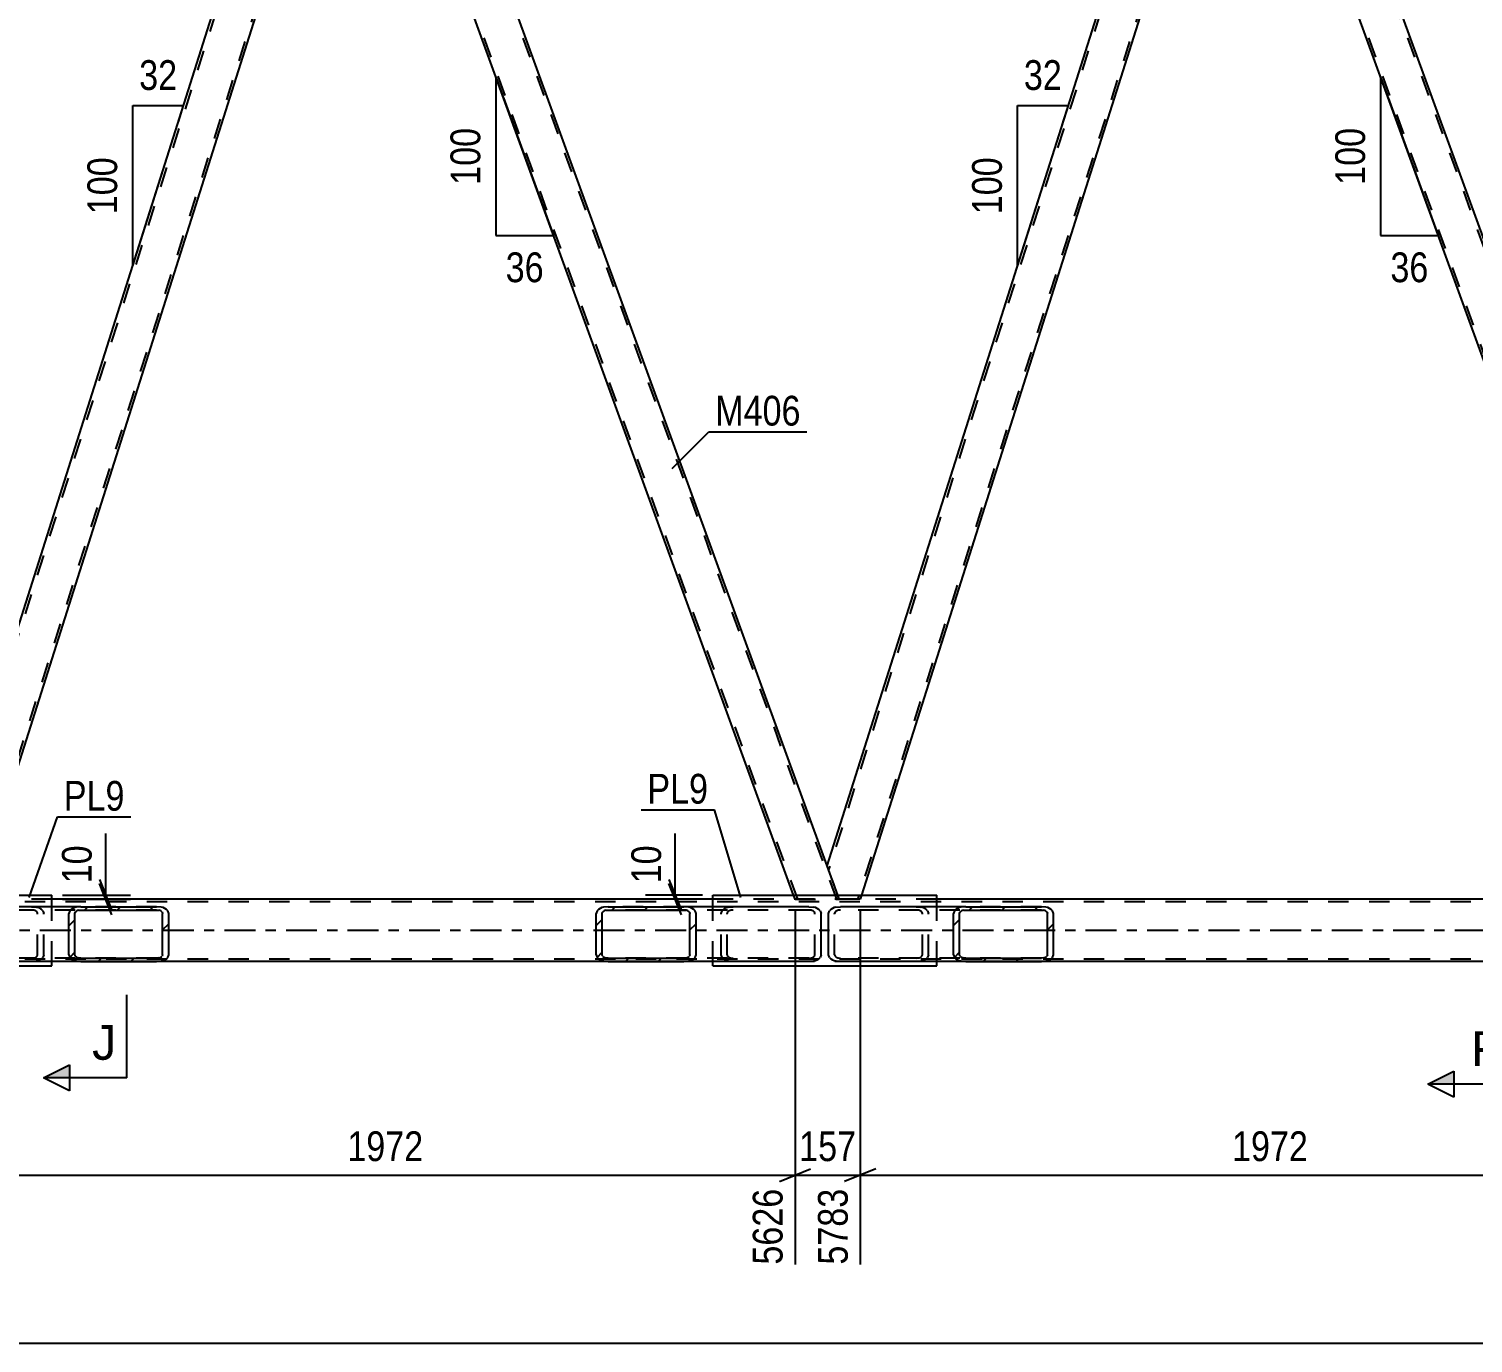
# Model space of a CAD drawing. Header units: millimetres. Extents: x -808 to 381, y -747 to 94.
# Drawn here: x -582.1 to -443.1, y -316.9 to -190.4 of the extents above; entities that cross this region are included whole.
import ezdxf

# ---------------------------------------------------------------- set-up
doc = ezdxf.new("R2010")
doc.units = ezdxf.units.MM
doc.linetypes.add('DXK_LINE_DOT2', pattern=[3.9198, 1.9599, -1.9599])
doc.linetypes.add('DXK_LINE_DOT3', pattern=[5.9187, 2.979, -0.9799, 0.9799, -0.9799])
doc.styles.add('Arial', font='arial.ttf', dxfattribs={"height": 0.2})
doc.styles.add('Arial Narrow', font='ARIALN.TTF', dxfattribs={"height": 0.2})

# ---------------------------------------------------------------- blocks, each defined once
blk = doc.blocks.new('Part-232923327-79954 - 79863')
at = {"linetype": 'Continuous'}
h = blk.add_hatch(dxfattribs=at)
h.set_pattern_fill('', scale=0.7, style=0, pattern_type=0)
h.set_pattern_definition([(45, (-493.0458, -279.791), (-1.57154, 1.57154), [])])
h.paths.add_polyline_path([(-493.13, -279.55), (-493.05, -279.79), (-492.79, -280), (-492.42, -280.14), (-491.97, -280.19), (-484.69, -280.19), (-484.25, -280.14), (-483.87, -280), (-483.62, -279.79), (-483.53, -279.55), (-483.53, -275.55), (-483.62, -275.3), (-483.87, -275.09), (-484.25, -274.95), (-484.69, -274.91), (-491.97, -274.91), (-492.42, -274.95), (-492.79, -275.09), (-493.05, -275.3), (-493.13, -275.55)])
h.paths.add_polyline_path([(-492.51, -275.42), (-492.38, -275.32), (-492.19, -275.25), (-491.97, -275.23), (-484.69, -275.23), (-484.47, -275.25), (-484.28, -275.32), (-484.15, -275.42), (-484.11, -275.55), (-484.11, -279.55), (-484.15, -279.67), (-484.28, -279.77), (-484.47, -279.84), (-484.69, -279.87), (-491.97, -279.87), (-492.19, -279.84), (-492.38, -279.77), (-492.51, -279.67), (-492.55, -279.55), (-492.55, -275.55)])
at = {"color": 2, "linetype": 'Continuous'}
for p, q in [((-504.45, -274.95), (-504, -274.91)), ((-491.97, -274.91), (-504, -274.91)), ((-491.97, -274.91), (-492.42, -274.95)), ((-491.97, -274.91), (-484.69, -274.91)), ((-484.25, -274.95), (-484.69, -274.91)), ((-505.16, -275.55), (-505.08, -275.3)), ((-505.16, -279.55), (-505.16, -275.55)), ((-493.05, -275.3), (-493.13, -275.55)), ((-493.13, -279.55), (-493.13, -275.55)), ((-492.55, -275.55), (-492.51, -275.42)), ((-492.55, -279.55), (-492.55, -275.55)), ((-492.19, -275.25), (-491.97, -275.23)), ((-491.97, -275.23), (-484.69, -275.23)), ((-484.69, -275.23), (-484.47, -275.25)), ((-484.15, -275.42), (-484.11, -275.55)), ((-484.11, -279.55), (-484.11, -275.55)), ((-483.53, -275.55), (-483.62, -275.3)), ((-483.53, -279.55), (-483.53, -275.55)), ((-505.08, -279.79), (-505.16, -279.55)), ((-504, -280.19), (-504.45, -280.14)), ((-491.97, -280.19), (-504, -280.19)), ((-493.13, -279.55), (-493.05, -279.79)), ((-492.51, -279.67), (-492.55, -279.55)), ((-492.42, -280.14), (-491.97, -280.19)), ((-491.97, -279.87), (-492.19, -279.84)), ((-491.97, -279.87), (-484.69, -279.87)), ((-491.97, -280.19), (-484.69, -280.19)), ((-484.47, -279.84), (-484.69, -279.87)), ((-484.69, -280.19), (-484.25, -280.14)), ((-484.11, -279.55), (-484.15, -279.67)), ((-483.62, -279.79), (-483.53, -279.55))]:
    blk.add_line(p, q, dxfattribs=at)
at = {"color": 7, "linetype": 'DXK_LINE_DOT2'}
for p, q in [((-496.72, -274.91), (-496.28, -274.95)), ((-484.69, -274.91), (-491.97, -274.91)), ((-504.54, -275.42), (-504.58, -275.55)), ((-504.58, -279.55), (-504.58, -275.55)), ((-504, -275.23), (-504.22, -275.25)), ((-484.69, -275.23), (-504, -275.23)), ((-496.5, -275.25), (-496.72, -275.23)), ((-496.14, -275.55), (-496.18, -275.42)), ((-496.14, -279.55), (-496.14, -275.55)), ((-495.65, -275.3), (-495.56, -275.55)), ((-495.56, -279.55), (-495.56, -275.55)), ((-504.58, -279.55), (-504.54, -279.67)), ((-504.22, -279.84), (-504, -279.87)), ((-484.69, -279.87), (-504, -279.87)), ((-496.72, -279.87), (-496.5, -279.84)), ((-496.28, -280.14), (-496.72, -280.19)), ((-496.18, -279.67), (-496.14, -279.55)), ((-495.56, -279.55), (-495.65, -279.79)), ((-484.69, -280.19), (-491.97, -280.19))]:
    blk.add_line(p, q, dxfattribs=at)
at = {"color": 2, "linetype": 'Continuous'}
for centre, radius, start, end in [((-504.27, -276.03), 1.09, 99.5182, 138.0637), ((-492.24, -276.03), 1.09, 99.5182, 138.0637), ((-484.43, -276.03), 1.09, 41.9363, 80.4819), ((-492.1, -275.79), 0.545, 99.5182, 138.0637), ((-484.56, -275.79), 0.545, 41.9363, 80.4819), ((-504.27, -279.06), 1.09, 221.9363, 260.4819), ((-492.24, -279.06), 1.09, 221.9363, 260.4819), ((-492.1, -279.3), 0.545, 221.9363, 260.4819), ((-484.56, -279.3), 0.545, 279.5182, 318.0637), ((-484.43, -279.06), 1.09, 279.5182, 318.0637)]:
    blk.add_arc(centre, radius, start, end, dxfattribs=at)
at = {"color": 7, "linetype": 'DXK_LINE_DOT2'}
for centre, radius, start, end in [((-496.46, -276.03), 1.09, 41.9363, 80.4819), ((-504.13, -275.79), 0.545, 99.5182, 138.0637), ((-496.59, -275.79), 0.545, 41.9363, 80.4819), ((-504.13, -279.3), 0.545, 221.9363, 260.4819), ((-496.59, -279.3), 0.545, 279.5182, 318.0637), ((-496.46, -279.06), 1.09, 279.5182, 318.0637)]:
    blk.add_arc(centre, radius, start, end, dxfattribs=at)
blk = doc.blocks.new('Part-232923327-79896 - 79863')
at = {"linetype": 'Continuous'}
h = blk.add_hatch(dxfattribs=at)
h.set_pattern_fill('', scale=0.7, style=0, pattern_type=0)
h.set_pattern_definition([(45, (-527.4435, -279.791), (-1.57154, 1.57154), [])])
h.paths.add_polyline_path([(-527.53, -279.55), (-527.44, -279.79), (-527.19, -280), (-526.81, -280.14), (-526.37, -280.19), (-519.09, -280.19), (-518.64, -280.14), (-518.27, -280), (-518.01, -279.79), (-517.92, -279.55), (-517.92, -275.55), (-518.01, -275.3), (-518.27, -275.09), (-518.64, -274.95), (-519.09, -274.91), (-526.37, -274.91), (-526.81, -274.95), (-527.19, -275.09), (-527.44, -275.3), (-527.53, -275.55)])
h.paths.add_polyline_path([(-526.91, -275.42), (-526.78, -275.32), (-526.59, -275.25), (-526.37, -275.23), (-519.09, -275.23), (-518.87, -275.25), (-518.68, -275.32), (-518.55, -275.42), (-518.51, -275.55), (-518.51, -279.55), (-518.55, -279.67), (-518.68, -279.77), (-518.87, -279.84), (-519.09, -279.87), (-526.37, -279.87), (-526.59, -279.84), (-526.78, -279.77), (-526.91, -279.67), (-526.95, -279.55), (-526.95, -275.55)])
at = {"color": 2, "linetype": 'Continuous'}
for p, q in [((-526.37, -274.91), (-526.81, -274.95)), ((-526.37, -274.91), (-519.09, -274.91)), ((-507.06, -274.91), (-519.09, -274.91)), ((-518.64, -274.95), (-519.09, -274.91)), ((-507.06, -274.91), (-506.61, -274.95)), ((-527.44, -275.3), (-527.53, -275.55)), ((-527.53, -279.55), (-527.53, -275.55)), ((-526.95, -275.55), (-526.91, -275.42)), ((-526.95, -279.55), (-526.95, -275.55)), ((-526.59, -275.25), (-526.37, -275.23)), ((-526.37, -275.23), (-519.09, -275.23)), ((-519.09, -275.23), (-518.87, -275.25)), ((-518.55, -275.42), (-518.51, -275.55)), ((-518.51, -279.55), (-518.51, -275.55)), ((-517.92, -275.55), (-518.01, -275.3)), ((-517.92, -279.55), (-517.92, -275.55)), ((-505.98, -275.3), (-505.89, -275.55)), ((-505.89, -279.55), (-505.89, -275.55)), ((-527.53, -279.55), (-527.44, -279.79)), ((-526.91, -279.67), (-526.95, -279.55)), ((-526.81, -280.14), (-526.37, -280.19)), ((-526.37, -279.87), (-526.59, -279.84)), ((-526.37, -279.87), (-519.09, -279.87)), ((-526.37, -280.19), (-519.09, -280.19)), ((-518.87, -279.84), (-519.09, -279.87)), ((-519.09, -280.19), (-518.64, -280.14)), ((-507.06, -280.19), (-519.09, -280.19)), ((-518.51, -279.55), (-518.55, -279.67)), ((-518.01, -279.79), (-517.92, -279.55)), ((-506.61, -280.14), (-507.06, -280.19)), ((-505.89, -279.55), (-505.98, -279.79))]:
    blk.add_line(p, q, dxfattribs=at)
at = {"color": 7, "linetype": 'DXK_LINE_DOT2'}
for p, q in [((-519.09, -274.91), (-526.37, -274.91)), ((-514.78, -274.95), (-514.34, -274.91)), ((-507.06, -275.23), (-526.37, -275.23)), ((-515.5, -275.55), (-515.41, -275.3)), ((-515.5, -279.55), (-515.5, -275.55)), ((-514.88, -275.42), (-514.92, -275.55)), ((-514.92, -279.55), (-514.92, -275.55)), ((-514.34, -275.23), (-514.56, -275.25)), ((-506.84, -275.25), (-507.06, -275.23)), ((-506.48, -275.55), (-506.52, -275.42)), ((-506.48, -279.55), (-506.48, -275.55)), ((-507.06, -279.87), (-526.37, -279.87)), ((-519.09, -280.19), (-526.37, -280.19)), ((-515.41, -279.79), (-515.5, -279.55)), ((-514.92, -279.55), (-514.88, -279.67)), ((-514.34, -280.19), (-514.78, -280.14)), ((-514.56, -279.84), (-514.34, -279.87)), ((-507.06, -279.87), (-506.84, -279.84)), ((-506.52, -279.67), (-506.48, -279.55))]:
    blk.add_line(p, q, dxfattribs=at)
at = {"color": 2, "linetype": 'Continuous'}
for centre, radius, start, end in [((-526.63, -276.03), 1.09, 99.5182, 138.0637), ((-518.82, -276.03), 1.09, 41.9363, 80.4819), ((-506.79, -276.03), 1.09, 41.9363, 80.4819), ((-526.5, -275.79), 0.545, 99.5182, 138.0637), ((-518.96, -275.79), 0.545, 41.9363, 80.4819), ((-526.63, -279.06), 1.09, 221.9363, 260.4819), ((-526.5, -279.3), 0.545, 221.9363, 260.4819), ((-518.96, -279.3), 0.545, 279.5182, 318.0637), ((-518.82, -279.06), 1.09, 279.5182, 318.0637), ((-506.79, -279.06), 1.09, 279.5182, 318.0637)]:
    blk.add_arc(centre, radius, start, end, dxfattribs=at)
at = {"color": 7, "linetype": 'DXK_LINE_DOT2'}
for centre, radius, start, end in [((-514.6, -276.03), 1.09, 99.5182, 138.0637), ((-514.47, -275.79), 0.545, 99.5182, 138.0637), ((-506.93, -275.79), 0.545, 41.9363, 80.4819), ((-514.6, -279.06), 1.09, 221.9363, 260.4819), ((-514.47, -279.3), 0.545, 221.9363, 260.4819), ((-506.93, -279.3), 0.545, 279.5182, 318.0637)]:
    blk.add_arc(centre, radius, start, end, dxfattribs=at)
blk = doc.blocks.new('Part-232923327-79905 - 79863')
at = {"color": 7, "linetype": 'DXK_LINE_DOT2'}
for p, q in [((-462.31, -155.19), (-466.56, -155.19)), ((-465.4, -158.39), (-466.56, -155.19)), ((-423, -274.19), (-466.31, -155.19)), ((-419.25, -274.19), (-462.56, -155.19)), ((-462.16, -155.59), (-462.31, -155.19)), ((-418.99, -274.19), (-420.16, -270.98)), ((-423.25, -274.19), (-423.4, -273.79)), ((-423.25, -274.19), (-418.99, -274.19))]:
    blk.add_line(p, q, dxfattribs=at)
at = {"color": 2, "linetype": 'Continuous'}
for p, q in [((-420.16, -270.98), (-462.16, -155.59)), ((-423.4, -273.79), (-465.4, -158.39))]:
    blk.add_line(p, q, dxfattribs=at)
blk = doc.blocks.new('Part-232923327-79906 - 79863')
at = {"color": 7, "linetype": 'DXK_LINE_DOT2'}
for p, q in [((-547.44, -155.19), (-551.7, -155.19)), ((-550.53, -158.39), (-551.7, -155.19)), ((-508.13, -274.19), (-551.44, -155.19)), ((-504.38, -274.19), (-547.7, -155.19)), ((-547.3, -155.59), (-547.44, -155.19)), ((-504.13, -274.19), (-505.3, -270.98)), ((-508.39, -274.19), (-508.53, -273.79)), ((-508.39, -274.19), (-504.13, -274.19))]:
    blk.add_line(p, q, dxfattribs=at)
at = {"color": 2, "linetype": 'Continuous'}
for p, q in [((-505.3, -270.98), (-547.3, -155.59)), ((-508.53, -273.79), (-550.53, -158.39))]:
    blk.add_line(p, q, dxfattribs=at)
blk = doc.blocks.new('Part-232923327-79912 - 79863')
at = {"color": 2, "linetype": 'Continuous'}
for p, q in [((-505.3, -270.98), (-468.7, -155.59)), ((-466.42, -155.59), (-465.4, -158.39)), ((-465.4, -158.39), (-501.99, -273.79)), ((-504.27, -273.79), (-505.3, -270.98))]:
    blk.add_line(p, q, dxfattribs=at)
at = {"color": 7, "linetype": 'DXK_LINE_DOT2'}
for p, q in [((-468.32, -155.19), (-505.16, -271.35)), ((-468.58, -155.19), (-468.7, -155.59)), ((-466.56, -155.19), (-468.58, -155.19)), ((-466.56, -155.19), (-466.42, -155.59)), ((-465.53, -158.02), (-502.37, -274.19)), ((-504.13, -274.19), (-504.27, -273.79)), ((-502.12, -274.19), (-504.13, -274.19)), ((-501.99, -273.79), (-502.12, -274.19))]:
    blk.add_line(p, q, dxfattribs=at)
blk = doc.blocks.new('Part-232923327-79913 - 79863')
at = {"color": 2, "linetype": 'Continuous'}
for p, q in [((-590.43, -270.98), (-553.84, -155.59)), ((-551.55, -155.59), (-550.53, -158.39)), ((-550.53, -158.39), (-587.12, -273.79)), ((-589.41, -273.79), (-590.43, -270.98))]:
    blk.add_line(p, q, dxfattribs=at)
at = {"color": 7, "linetype": 'DXK_LINE_DOT2'}
for p, q in [((-553.46, -155.19), (-590.29, -271.35)), ((-553.71, -155.19), (-553.84, -155.59)), ((-551.7, -155.19), (-553.71, -155.19)), ((-551.7, -155.19), (-551.55, -155.59)), ((-550.67, -158.02), (-587.5, -274.19)), ((-589.26, -274.19), (-589.41, -273.79)), ((-587.25, -274.19), (-589.26, -274.19)), ((-587.12, -273.79), (-587.25, -274.19))]:
    blk.add_line(p, q, dxfattribs=at)
blk = doc.blocks.new('Part-232923327-79955 - 79863')
at = {"linetype": 'Continuous'}
h = blk.add_hatch(dxfattribs=at)
h.set_pattern_fill('', scale=0.7, style=0, pattern_type=0)
h.set_pattern_definition([(45, (-578.18, -279.791), (-1.57154, 1.57154), [])])
h.paths.add_polyline_path([(-578.27, -279.55), (-578.18, -279.79), (-577.93, -280), (-577.55, -280.14), (-577.1, -280.19), (-569.83, -280.19), (-569.38, -280.14), (-569, -280), (-568.75, -279.79), (-568.66, -279.55), (-568.66, -275.55), (-568.75, -275.3), (-569, -275.09), (-569.38, -274.95), (-569.83, -274.91), (-577.1, -274.91), (-577.55, -274.95), (-577.93, -275.09), (-578.18, -275.3), (-578.27, -275.55)])
h.paths.add_polyline_path([(-577.64, -275.42), (-577.52, -275.32), (-577.33, -275.25), (-577.1, -275.23), (-569.83, -275.23), (-569.6, -275.25), (-569.41, -275.32), (-569.29, -275.42), (-569.24, -275.55), (-569.24, -279.55), (-569.29, -279.67), (-569.41, -279.77), (-569.6, -279.84), (-569.83, -279.87), (-577.1, -279.87), (-577.33, -279.84), (-577.52, -279.77), (-577.64, -279.67), (-577.69, -279.55), (-577.69, -275.55)])
at = {"color": 2, "linetype": 'Continuous'}
for p, q in [((-577.1, -274.91), (-588.09, -274.91)), ((-577.1, -274.91), (-577.55, -274.95)), ((-577.1, -274.91), (-569.83, -274.91)), ((-569.38, -274.95), (-569.83, -274.91)), ((-578.18, -275.3), (-578.27, -275.55)), ((-578.27, -279.55), (-578.27, -275.55)), ((-577.69, -275.55), (-577.64, -275.42)), ((-577.69, -279.55), (-577.69, -275.55)), ((-577.33, -275.25), (-577.1, -275.23)), ((-577.1, -275.23), (-569.83, -275.23)), ((-569.83, -275.23), (-569.6, -275.25)), ((-569.29, -275.42), (-569.24, -275.55)), ((-569.24, -279.55), (-569.24, -275.55)), ((-568.66, -275.55), (-568.75, -275.3)), ((-568.66, -279.55), (-568.66, -275.55)), ((-588.09, -280), (-588.09, -279.7)), ((-588.09, -280.19), (-588.09, -280)), ((-577.1, -280.19), (-588.09, -280.19)), ((-578.27, -279.55), (-578.18, -279.79)), ((-577.64, -279.67), (-577.69, -279.55)), ((-577.55, -280.14), (-577.1, -280.19)), ((-577.1, -279.87), (-577.33, -279.84)), ((-577.1, -279.87), (-569.83, -279.87)), ((-577.1, -280.19), (-569.83, -280.19)), ((-569.6, -279.84), (-569.83, -279.87)), ((-569.83, -280.19), (-569.38, -280.14)), ((-569.24, -279.55), (-569.29, -279.67)), ((-568.75, -279.79), (-568.66, -279.55))]:
    blk.add_line(p, q, dxfattribs=at)
at = {"color": 7, "linetype": 'DXK_LINE_DOT2'}
for p, q in [((-588.09, -279.79), (-588.09, -274.91)), ((-581.86, -274.91), (-581.41, -274.95)), ((-569.83, -274.91), (-577.1, -274.91)), ((-569.83, -275.23), (-588.09, -275.23)), ((-581.63, -275.25), (-581.86, -275.23)), ((-581.27, -275.55), (-581.32, -275.42)), ((-581.27, -279.55), (-581.27, -275.55)), ((-580.78, -275.3), (-580.69, -275.55)), ((-580.69, -279.55), (-580.69, -275.55)), ((-569.83, -279.87), (-588.09, -279.87)), ((-588.09, -280.14), (-588.09, -279.87)), ((-581.86, -279.87), (-581.63, -279.84)), ((-581.41, -280.14), (-581.86, -280.19)), ((-581.32, -279.67), (-581.27, -279.55)), ((-580.69, -279.55), (-580.78, -279.79)), ((-569.83, -280.19), (-577.1, -280.19))]:
    blk.add_line(p, q, dxfattribs=at)
for centre, radius, start, end in [((-581.59, -276.03), 1.09, 41.9363, 80.4819), ((-581.72, -275.79), 0.545, 41.9363, 80.4819), ((-581.72, -279.3), 0.545, 279.5182, 318.0637), ((-581.59, -279.06), 1.09, 279.5182, 318.0637)]:
    blk.add_arc(centre, radius, start, end, dxfattribs=at)
at = {"color": 2, "linetype": 'Continuous'}
for centre, radius, start, end in [((-577.37, -276.03), 1.09, 99.5182, 138.0637), ((-569.56, -276.03), 1.09, 41.9363, 80.4819), ((-577.24, -275.79), 0.545, 99.5182, 138.0637), ((-569.69, -275.79), 0.545, 41.9363, 80.4819), ((-577.37, -279.06), 1.09, 221.9363, 260.4819), ((-577.24, -279.3), 0.545, 221.9363, 260.4819), ((-569.69, -279.3), 0.545, 279.5182, 318.0637), ((-569.56, -279.06), 1.09, 279.5182, 318.0637)]:
    blk.add_arc(centre, radius, start, end, dxfattribs=at)
blk = doc.blocks.new('Part-232923327-79978 - 79863')
at = {"color": 2, "linetype": 'Continuous'}
for p, q in [((-516.3, -274.91), (-516.3, -273.79)), ((-516.3, -273.79), (-494.76, -273.79)), ((-494.76, -274.91), (-494.76, -273.79)), ((-516.3, -280.59), (-516.3, -280.19)), ((-516.3, -280.59), (-494.76, -280.59)), ((-494.76, -280.59), (-494.76, -280.19))]:
    blk.add_line(p, q, dxfattribs=at)
at = {"color": 7, "linetype": 'DXK_LINE_DOT2'}
for p, q in [((-516.3, -280.19), (-516.3, -274.91)), ((-494.76, -280.19), (-494.76, -274.91))]:
    blk.add_line(p, q, dxfattribs=at)
blk = doc.blocks.new('Part-232923327-79979 - 79863')
at = {"color": 2, "linetype": 'Continuous'}
for p, q in [((-601.44, -274.91), (-601.44, -273.79)), ((-601.44, -273.79), (-579.89, -273.79)), ((-579.89, -274.91), (-579.89, -273.79)), ((-601.44, -280.59), (-601.44, -280.19)), ((-601.44, -280.59), (-579.89, -280.59)), ((-579.89, -280.59), (-579.89, -280.19))]:
    blk.add_line(p, q, dxfattribs=at)
at = {"color": 7, "linetype": 'DXK_LINE_DOT2'}
for p, q in [((-601.44, -280.19), (-601.44, -274.91)), ((-579.89, -280.19), (-579.89, -274.91))]:
    blk.add_line(p, q, dxfattribs=at)
blk = doc.blocks.new('Part-232923327-80028 - 79863')
at = {"color": 7, "linetype": 'DXK_LINE_DOT2'}
for p, q in [((-63.14, -274.43), (-733.42, -274.43)), ((-579.89, -274.19), (-601.44, -274.19)), ((-494.76, -274.19), (-516.3, -274.19)), ((-63.14, -279.95), (-733.42, -279.95)), ((-579.89, -280.19), (-601.44, -280.19)), ((-494.76, -280.19), (-516.3, -280.19))]:
    blk.add_line(p, q, dxfattribs=at)
at = {"color": 2, "linetype": 'Continuous'}
for p, q in [((-516.3, -274.19), (-579.89, -274.19)), ((-431.17, -274.19), (-494.76, -274.19)), ((-516.3, -280.19), (-579.89, -280.19)), ((-431.17, -280.19), (-494.76, -280.19))]:
    blk.add_line(p, q, dxfattribs=at)
at = {"color": 7, "linetype": 'DXK_LINE_DOT3'}
blk.add_line((-63.14, -277.19), (-733.42, -277.19), dxfattribs=at)
blk = doc.blocks.new('AngleDimension-232923327-141702 - 79863')
at = {"color": 7, "linetype": 'Continuous'}
for p, q in [((-572.12, -197.81), (-567.23, -197.81)), ((-572.12, -213.25), (-567.23, -197.81)), ((-572.12, -213.25), (-572.12, -197.81)), ((-567.72, -199.37), (-567.23, -197.81))]:
    blk.add_line(p, q, dxfattribs=at)
at = {"color": 0}
for points in [[(-567.25, -196.91), (-567.25, -192.71), (-572.1, -192.71), (-572.1, -196.91)], [(-573.02, -202.19), (-577.22, -202.19), (-577.22, -208.87), (-573.02, -208.87)]]:
    blk.add_wipeout(points, dxfattribs=at)
at = {"color": 3, "style": 'Arial Narrow'}
blk.add_text('32', height=2.863, dxfattribs=at).set_placement((-571.5, -196.31))
blk.add_text('100', height=2.863, rotation=90.0002, dxfattribs=at).set_placement((-573.62, -208.27))
blk = doc.blocks.new('StraightDimension-232923327-158445 - 79863')
at = {"color": 7, "linetype": 'Continuous'}
for p, q in [((-519.93, -273.79), (-519.93, -267.88)), ((-519.93, -273.79), (-519.93, -267.88)), ((-520.53, -272.29), (-519.33, -275.29)), ((-519.33, -275.69), (-520.53, -272.69)), ((-517.3, -273.79), (-522.78, -273.79)), ((-517.3, -274.19), (-522.78, -274.19)), ((-519.93, -274.19), (-519.93, -273.79))]:
    blk.add_line(p, q, dxfattribs=at)
at = {"color": 0}
blk.add_wipeout([(-520.68, -268.41), (-524.88, -268.41), (-524.88, -273.26), (-520.68, -273.26)], dxfattribs=at)
at = {"color": 3, "style": 'Arial Narrow'}
blk.add_text('10', height=2.863, rotation=90.0002, dxfattribs=at).set_placement((-521.28, -272.66))
blk = doc.blocks.new('StraightDimension-232923327-87157 - 79863')
at = {"color": 7, "linetype": 'Continuous'}
blk.add_line((-767.35, -316.91), (-50.24, -316.91), dxfattribs=at)
blk = doc.blocks.new('StraightDimension-232923327-94976 - 79863')
at = {"color": 7, "linetype": 'Continuous'}
for p, q in [((-508.39, -275.19), (-508.39, -309.35)), ((-502.12, -275.19), (-502.12, -309.35)), ((-509.89, -301.34), (-506.89, -300.14)), ((-500.62, -300.14), (-503.62, -301.34)), ((-508.39, -300.74), (-502.12, -300.74))]:
    blk.add_line(p, q, dxfattribs=at)
at = {"color": 0}
blk.add_wipeout([(-501.91, -299.99), (-501.91, -295.79), (-508.59, -295.79), (-508.59, -299.99)], dxfattribs=at)
at = {"color": 0, "linetype": 'Continuous'}
blk.add_wipeout([(-502.72, -301.44), (-506.92, -301.44), (-506.92, -309.95), (-502.72, -309.95)], dxfattribs=at)
at = {"color": 3, "style": 'Arial Narrow'}
blk.add_text('157', height=2.863, dxfattribs=at).set_placement((-507.99, -299.39))
at = {"color": 3, "linetype": 'Continuous', "style": 'Arial Narrow'}
blk.add_text('5783', height=2.863, rotation=90.0002, dxfattribs=at).set_placement((-503.32, -309.35))
blk = doc.blocks.new('AngleDimension-232923327-157973 - 79863')
at = {"color": 7, "linetype": 'Continuous'}
for p, q in [((-537.18, -195.08), (-531.64, -210.31)), ((-537.18, -195.08), (-537.18, -210.31)), ((-536.45, -197.07), (-531.64, -210.31)), ((-537.18, -210.31), (-531.64, -210.31))]:
    blk.add_line(p, q, dxfattribs=at)
at = {"color": 0}
for points in [[(-538.08, -199.35), (-542.28, -199.35), (-542.28, -206.04), (-538.08, -206.04)], [(-531.98, -215.41), (-531.98, -211.21), (-536.83, -211.21), (-536.83, -215.41)]]:
    blk.add_wipeout(points, dxfattribs=at)
at = {"color": 3, "style": 'Arial Narrow'}
blk.add_text('100', height=2.863, rotation=90.0002, dxfattribs=at).set_placement((-538.68, -205.44))
blk.add_text('36', height=2.863, dxfattribs=at).set_placement((-536.23, -214.81))
blk = doc.blocks.new('StraightDimension-232923327-94975 - 79863')
at = {"color": 7, "linetype": 'Continuous'}
for p, q in [((-502.12, -275.19), (-502.12, -309.35)), ((-423.25, -275.19), (-423.25, -309.35)), ((-500.62, -300.14), (-503.62, -301.34)), ((-424.75, -301.34), (-421.75, -300.14)), ((-502.12, -300.74), (-423.25, -300.74))]:
    blk.add_line(p, q, dxfattribs=at)
at = {"color": 0}
blk.add_wipeout([(-458.43, -299.99), (-458.43, -295.79), (-466.94, -295.79), (-466.94, -299.99)], dxfattribs=at)
at = {"color": 3, "style": 'Arial Narrow'}
blk.add_text('1972', height=2.863, dxfattribs=at).set_placement((-466.34, -299.39))
at = {"color": 0, "linetype": 'Continuous'}
blk.add_wipeout([(-423.85, -301.44), (-428.05, -301.44), (-428.05, -309.95), (-423.85, -309.95)], dxfattribs=at)
at = {"color": 3, "linetype": 'Continuous', "style": 'Arial Narrow'}
blk.add_text('7754', height=2.863, rotation=90.0002, dxfattribs=at).set_placement((-424.45, -309.35))
blk = doc.blocks.new('StraightDimension-232923327-94977 - 79863')
at = {"color": 7, "linetype": 'Continuous'}
for p, q in [((-587.25, -275.19), (-587.25, -309.35)), ((-508.39, -275.19), (-508.39, -309.35)), ((-585.75, -300.14), (-588.75, -301.34)), ((-509.89, -301.34), (-506.89, -300.14)), ((-587.25, -300.74), (-508.39, -300.74))]:
    blk.add_line(p, q, dxfattribs=at)
at = {"color": 0}
blk.add_wipeout([(-543.56, -299.99), (-543.56, -295.79), (-552.07, -295.79), (-552.07, -299.99)], dxfattribs=at)
at = {"color": 3, "style": 'Arial Narrow'}
blk.add_text('1972', height=2.863, dxfattribs=at).set_placement((-551.47, -299.39))
at = {"color": 0, "linetype": 'Continuous'}
blk.add_wipeout([(-508.99, -301.44), (-513.19, -301.44), (-513.19, -309.95), (-508.99, -309.95)], dxfattribs=at)
at = {"color": 3, "linetype": 'Continuous', "style": 'Arial Narrow'}
blk.add_text('5626', height=2.863, rotation=90.0002, dxfattribs=at).set_placement((-509.59, -309.35))
blk = doc.blocks.new('AngleDimension-232923327-141731 - 79863')
at = {"color": 7, "linetype": 'Continuous'}
for p, q in [((-486.99, -197.81), (-482.09, -197.81)), ((-486.99, -213.25), (-482.09, -197.81)), ((-486.99, -213.25), (-486.99, -197.81)), ((-482.59, -199.37), (-482.09, -197.81))]:
    blk.add_line(p, q, dxfattribs=at)
at = {"color": 0}
for points in [[(-482.11, -196.91), (-482.11, -192.71), (-486.97, -192.71), (-486.97, -196.91)], [(-487.89, -202.19), (-492.09, -202.19), (-492.09, -208.87), (-487.89, -208.87)]]:
    blk.add_wipeout(points, dxfattribs=at)
at = {"color": 3, "style": 'Arial Narrow'}
blk.add_text('32', height=2.863, dxfattribs=at).set_placement((-486.37, -196.31))
blk.add_text('100', height=2.863, rotation=90.0002, dxfattribs=at).set_placement((-488.49, -208.27))
blk = doc.blocks.new('AngleDimension-232923327-157959 - 79863')
at = {"color": 7, "linetype": 'Continuous'}
for p, q in [((-452.04, -195.09), (-446.5, -210.31)), ((-452.04, -195.09), (-452.04, -210.31)), ((-451.32, -197.07), (-446.5, -210.31)), ((-452.04, -210.31), (-446.5, -210.31))]:
    blk.add_line(p, q, dxfattribs=at)
at = {"color": 0}
for points in [[(-452.94, -199.36), (-457.14, -199.36), (-457.14, -206.04), (-452.94, -206.04)], [(-446.84, -215.41), (-446.84, -211.21), (-451.7, -211.21), (-451.7, -215.41)]]:
    blk.add_wipeout(points, dxfattribs=at)
at = {"color": 3, "style": 'Arial Narrow'}
blk.add_text('100', height=2.863, rotation=90.0002, dxfattribs=at).set_placement((-453.54, -205.44))
blk.add_text('36', height=2.863, dxfattribs=at).set_placement((-451.1, -214.81))
blk = doc.blocks.new('StraightDimension-232923327-158420 - 79863')
at = {"color": 7, "linetype": 'Continuous'}
for p, q in [((-574.72, -273.79), (-574.72, -267.88)), ((-574.72, -273.79), (-574.72, -267.88)), ((-575.32, -272.29), (-574.12, -275.29)), ((-574.12, -275.69), (-575.32, -272.69)), ((-578.89, -273.79), (-572.32, -273.79)), ((-578.89, -274.19), (-572.32, -274.19)), ((-574.72, -274.19), (-574.72, -273.79))]:
    blk.add_line(p, q, dxfattribs=at)
at = {"color": 0}
blk.add_wipeout([(-575.47, -268.41), (-579.67, -268.41), (-579.67, -273.26), (-575.47, -273.26)], dxfattribs=at)
at = {"color": 3, "style": 'Arial Narrow'}
blk.add_text('10', height=2.863, rotation=90.0002, dxfattribs=at).set_placement((-576.07, -272.66))
blk = doc.blocks.new('Mark-232923327-158436 - 79863')
at = {"color": 0}
blk.add_wipeout([(-572.91, -265.67), (-572.91, -262.67), (-578.75, -262.67), (-578.75, -265.67)], dxfattribs=at)
blk.add_wipeout([(-572.91, -265.67), (-572.91, -262.67), (-578.75, -262.67), (-578.75, -265.67)], dxfattribs=at)
at = {"color": 30, "linetype": 'Continuous'}
for p, q in [((-582.08, -274.04), (-579.35, -266.27)), ((-579.35, -266.27), (-572.31, -266.27))]:
    blk.add_line(p, q, dxfattribs=at)
at = {"color": 3, "style": 'Arial Narrow'}
blk.add_text('PL9', height=2.863, dxfattribs=at).set_placement((-578.75, -265.67))
blk = doc.blocks.new('SectionMark-232923327-107900 - 79863')
at = {"linetype": 'Continuous'}
for points in [[(-578.2, -116.88), (-578.2, -118.13), (-580.7, -116.88)], [(-578.2, -290.14), (-578.2, -291.39), (-580.7, -291.39)]]:
    blk.add_hatch(color=6, dxfattribs=at).paths.add_polyline_path(points)
at = {"color": 6, "linetype": 'Continuous'}
for p, q in [((-580.7, -116.88), (-578.2, -115.63)), ((-578.2, -118.13), (-578.2, -115.63)), ((-572.7, -116.88), (-580.7, -116.88)), ((-580.7, -116.88), (-578.2, -118.13)), ((-572.7, -116.88), (-572.7, -124.88)), ((-572.7, -291.39), (-572.7, -283.39)), ((-580.7, -291.39), (-578.2, -290.14)), ((-578.2, -290.14), (-578.2, -292.64)), ((-572.7, -291.39), (-580.7, -291.39)), ((-578.2, -292.64), (-580.7, -291.39))]:
    blk.add_line(p, q, dxfattribs=at)
at = {"color": 0, "linetype": 'Continuous'}
for points in [[(-573.7, -122.13), (-573.7, -118.63), (-576.03, -118.63), (-576.03, -122.13)], [(-573.7, -289.64), (-573.7, -286.14), (-576.03, -286.14), (-576.03, -289.64)]]:
    blk.add_wipeout(points, dxfattribs=at)
at = {"color": 3, "linetype": 'Continuous', "style": 'Arial'}
for p in [(-576.03, -122.13), (-576.03, -289.64)]:
    blk.add_text('J', height=3.34, dxfattribs=at).set_placement(p)
blk = doc.blocks.new('Mark-232923327-84440 - 79863')
at = {"color": 0}
blk.add_wipeout([(-507.84, -228.61), (-507.84, -225.61), (-516.07, -225.61), (-516.07, -228.61)], dxfattribs=at)
blk.add_wipeout([(-507.84, -228.61), (-507.84, -225.61), (-516.07, -225.61), (-516.07, -228.61)], dxfattribs=at)
at = {"color": 30, "linetype": 'Continuous'}
for p, q in [((-520.2, -232.75), (-516.67, -229.21)), ((-516.67, -229.21), (-507.24, -229.21))]:
    blk.add_line(p, q, dxfattribs=at)
at = {"color": 3, "style": 'Arial Narrow'}
blk.add_text('M406', height=2.863, dxfattribs=at).set_placement((-516.07, -228.61))
blk = doc.blocks.new('SectionMark-232923327-104601 - 79863')
at = {"linetype": 'Continuous'}
for points in [[(-444.99, -137.45), (-444.99, -138.7), (-447.49, -137.45)], [(-444.99, -290.74), (-444.99, -291.99), (-447.49, -291.99)]]:
    blk.add_hatch(color=6, dxfattribs=at).paths.add_polyline_path(points)
at = {"color": 6, "linetype": 'Continuous'}
for p, q in [((-447.49, -137.45), (-444.99, -136.2)), ((-439.49, -137.45), (-447.49, -137.45)), ((-447.49, -137.45), (-444.99, -138.7)), ((-444.99, -138.7), (-444.99, -136.2)), ((-439.49, -137.45), (-439.49, -145.45)), ((-439.49, -291.99), (-439.49, -283.99)), ((-447.49, -291.99), (-444.99, -290.74)), ((-444.99, -290.74), (-444.99, -293.24)), ((-439.49, -291.99), (-447.49, -291.99)), ((-444.99, -293.24), (-447.49, -291.99))]:
    blk.add_line(p, q, dxfattribs=at)
at = {"color": 0, "linetype": 'Continuous'}
for points in [[(-440.49, -142.7), (-440.49, -139.2), (-443.34, -139.2), (-443.34, -142.7)], [(-440.49, -290.24), (-440.49, -286.74), (-443.34, -286.74), (-443.34, -290.24)]]:
    blk.add_wipeout(points, dxfattribs=at)
at = {"color": 3, "linetype": 'Continuous', "style": 'Arial'}
for p in [(-443.34, -142.7), (-443.34, -290.24)]:
    blk.add_text('F', height=3.34, dxfattribs=at).set_placement(p)
blk = doc.blocks.new('Mark-232923327-158461 - 79863')
at = {"color": 0}
blk.add_wipeout([(-516.75, -264.99), (-516.75, -261.99), (-522.6, -261.99), (-522.6, -264.99)], dxfattribs=at)
blk.add_wipeout([(-516.75, -264.99), (-516.75, -261.99), (-522.6, -261.99), (-522.6, -264.99)], dxfattribs=at)
at = {"color": 30, "linetype": 'Continuous'}
for p in [(-523.2, -265.59), (-513.61, -274.02)]:
    blk.add_line(p, (-516.15, -265.59), dxfattribs=at)
at = {"color": 3, "style": 'Arial Narrow'}
blk.add_text('PL9', height=2.863, dxfattribs=at).set_placement((-522.6, -264.99))

msp = doc.modelspace()

# ---------------------------------------------------------------- block references
for name in ['Part-232923327-79913 - 79863', 'Part-232923327-79906 - 79863', 'Part-232923327-79912 - 79863', 'Part-232923327-79905 - 79863', 'Part-232923327-80028 - 79863', 'Part-232923327-79979 - 79863', 'Part-232923327-79955 - 79863', 'Part-232923327-79896 - 79863', 'Part-232923327-79978 - 79863', 'Part-232923327-79954 - 79863']:
    msp.add_blockref(name, (0, 0))

# ---------------------------------------------------------------- next in the draw order: block references
for name in ['AngleDimension-232923327-141702 - 79863', 'StraightDimension-232923327-158445 - 79863']:
    msp.add_blockref(name, (0, 0))

# ---------------------------------------------------------------- next in the draw order: block references
msp.add_blockref('StraightDimension-232923327-87157 - 79863', (0, 0))

# ---------------------------------------------------------------- next in the draw order: block references
for name in ['AngleDimension-232923327-141731 - 79863', 'AngleDimension-232923327-157973 - 79863', 'AngleDimension-232923327-157959 - 79863', 'Mark-232923327-84440 - 79863', 'Mark-232923327-158461 - 79863', 'StraightDimension-232923327-94976 - 79863']:
    msp.add_blockref(name, (0, 0))

# ---------------------------------------------------------------- next in the draw order: block references
for name in ['StraightDimension-232923327-94977 - 79863', 'StraightDimension-232923327-94975 - 79863']:
    msp.add_blockref(name, (0, 0))

# ---------------------------------------------------------------- next in the draw order: block references
for name in ['SectionMark-232923327-104601 - 79863', 'StraightDimension-232923327-158420 - 79863']:
    msp.add_blockref(name, (0, 0))

# ---------------------------------------------------------------- next in the draw order: block references
msp.add_blockref('Mark-232923327-158436 - 79863', (0, 0))

# ---------------------------------------------------------------- next in the draw order: block references
msp.add_blockref('SectionMark-232923327-107900 - 79863', (0, 0))

doc.saveas('drawing.dxf')
